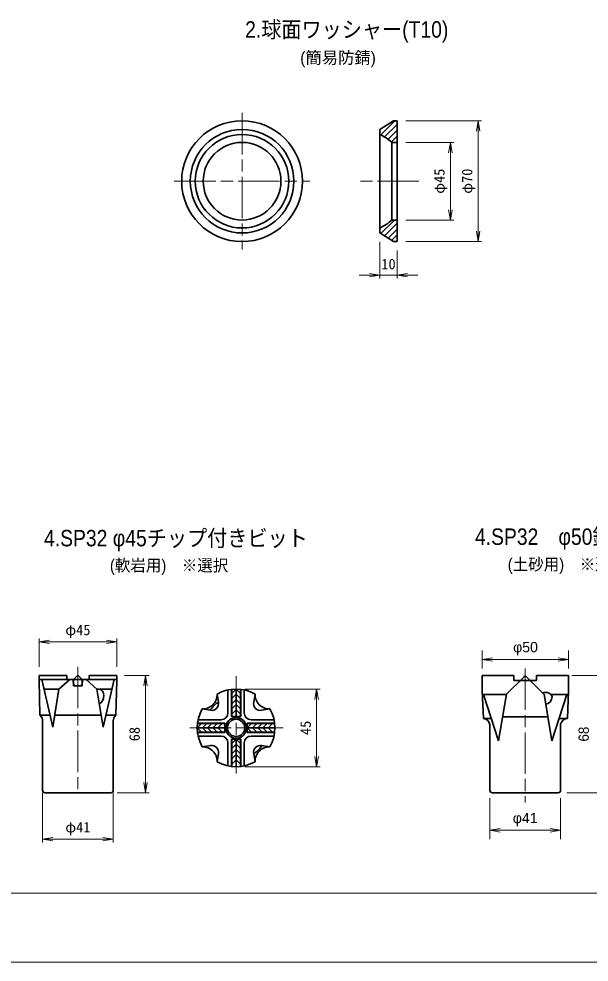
# Model space of a CAD drawing. Units: millimetres at full size, sheet at 1:2. Extents: x 1845 to 3525, y 1377 to 2565.
# Drawn here: x 2215 to 2545, y 1377 to 1924 of the extents above; entities that cross this region are included whole.
import ezdxf
from ezdxf.enums import TextEntityAlignment as Align

# ---------------------------------------------------------------- set-up
doc = ezdxf.new("R2010")
doc.units = ezdxf.units.MM
doc.header["$LTSCALE"] = 2
doc.linetypes.add('CHAIN', pattern=[18.5, 12, -1.5, 3.5, -1.5])
for name, color, linetype, lineweight in [('1外形線', 7, 'Continuous', 35), ('2細い実線', 3, 'Continuous', 20), ('4中心線', 1, 'CHAIN', 13), ('6寸法線', 4, 'Continuous', 13), ('7 枠・タイトル', 7, 'Continuous', 13)]:
    doc.layers.add(name, color=color, linetype=linetype, lineweight=lineweight)
doc.styles.add('ＭＳ ゴシック', font='')
doc.styles.add('ＭＳ Ｐゴシック', font='')
doc.styles.get('ＭＳ ゴシック').set_extended_font_data('MS Gothic')
doc.styles.get('ＭＳ Ｐゴシック').set_extended_font_data('MS PGothic')
pattern_1 = [(45, (1506.073, 1591.053), (-1.6838, 1.6838), [])]

# ---------------------------------------------------------------- blocks, each defined once
blk = doc.blocks.new('open_arrow')
at = {"color": 0, "linetype": 'Continuous', "lineweight": -2}
blk.add_lwpolyline([(7.5, 1.25), (0, 0), (7.5, -1.25)], dxfattribs=at)

msp = doc.modelspace()

# ---------------------------------------------------------------- hatches: boundary and pattern name
at = {"layer": '2細い実線'}
h = msp.add_hatch(dxfattribs=at)
h.set_pattern_fill('USER', color=256, style=0, pattern_type=2)
h.set_pattern_definition(pattern_1)
h.paths.add_polyline_path([(2424.036, 1859.469), (2424.036, 1856.581, -0.0702), (2431.036, 1851.969), (2434.036, 1851.969), (2434.036, 1864.469), (2432.036, 1864.469)])
h = msp.add_hatch(dxfattribs=at)
h.set_pattern_fill('USER', color=256, style=0, pattern_type=2)
h.set_pattern_definition(pattern_1)
h.paths.add_polyline_path([(2434.036, 1806.969), (2431.036, 1806.969, -0.0702), (2424.036, 1802.357), (2424.036, 1799.469), (2432.036, 1794.469), (2434.036, 1794.469)])

# ---------------------------------------------------------------- linework, layer by layer
at = {"layer": '1外形線'}
for p, q in [((2424.036, 1859.469), (2432.036, 1864.469)), ((2424.036, 1859.469), (2424.036, 1799.469)), ((2432.036, 1864.469), (2434.036, 1864.469)), ((2434.036, 1864.469), (2434.036, 1794.469)), ((2431.036, 1806.969), (2431.036, 1851.969)), ((2434.036, 1851.969), (2431.036, 1851.969)), ((2434.036, 1806.969), (2431.036, 1806.969)), ((2424.036, 1799.469), (2432.036, 1794.469)), ((2432.036, 1794.469), (2434.036, 1794.469)), ((2226.634, 1542.966), (2226.634, 1539.966)), ((2226.634, 1542.966), (2242.634, 1542.966)), ((2242.634, 1542.966), (2242.634, 1540.666)), ((2246.634, 1540.666), (2248.734, 1542.766)), ((2249.534, 1542.766), (2251.634, 1540.666)), ((2255.634, 1542.966), (2255.634, 1540.666)), ((2255.634, 1542.966), (2271.634, 1542.966)), ((2271.634, 1542.966), (2271.634, 1539.966)), ((2483.23, 1542.966), (2483.23, 1533.966)), ((2483.23, 1542.966), (2501.73, 1542.966)), ((2497.249, 1531.966), (2507.542, 1542.259)), ((2501.73, 1542.966), (2501.73, 1539.966)), ((2519.249, 1531.966), (2508.956, 1542.259)), ((2514.73, 1542.966), (2514.73, 1539.966)), ((2514.73, 1542.966), (2533.23, 1542.966)), ((2533.23, 1542.966), (2533.23, 1533.965)), ((2226.634, 1540.666), (2246.634, 1540.666)), ((2226.634, 1539.966), (2227.136, 1519.966)), ((2234.588, 1512.966), (2228.19, 1540.666)), ((2238.134, 1534.966), (2244.404, 1540.666)), ((2246.384, 1540.666), (2246.634, 1536.966)), ((2246.634, 1540.666), (2251.634, 1540.666)), ((2246.634, 1540.666), (2246.634, 1537.966)), ((2246.634, 1536.966), (2251.634, 1536.966)), ((2251.634, 1536.966), (2251.884, 1540.666)), ((2251.634, 1540.666), (2271.634, 1540.666)), ((2251.634, 1540.666), (2251.634, 1537.966)), ((2260.134, 1534.966), (2253.864, 1540.666)), ((2263.68, 1512.966), (2270.079, 1540.666)), ((2271.634, 1539.966), (2271.132, 1519.966)), ((2501.73, 1539.966), (2505.249, 1539.966)), ((2504.816, 1539.966), (2511.644, 1539.966)), ((2511.249, 1539.966), (2514.73, 1539.966)), ((2229.506, 1534.966), (2238.134, 1534.966)), ((2238.134, 1534.966), (2234.588, 1512.966)), ((2260.134, 1534.966), (2263.68, 1512.966)), ((2260.481, 1534.966), (2260.134, 1534.966)), ((2268.762, 1534.966), (2262.064, 1534.966)), ((2329.78, 1532.215), (2330.584, 1527.386)), ((2336.05, 1534.584), (2336.05, 1521.317)), ((2338.03, 1519.087), (2338.03, 1534.919)), ((2338.28, 1519.087), (2338.28, 1534.948)), ((2340.78, 1519.087), (2340.78, 1535.087)), ((2343.28, 1519.087), (2343.28, 1534.948)), ((2343.53, 1519.087), (2343.53, 1534.919)), ((2345.51, 1534.584), (2345.51, 1521.317)), ((2351.78, 1532.215), (2350.977, 1527.386)), ((2483.23, 1533.966), (2484.067, 1517.968)), ((2483.336, 1531.966), (2497.249, 1531.966)), ((2484.108, 1531.966), (2492.746, 1505.14)), ((2492.746, 1505.14), (2497.322, 1532.039)), ((2523.713, 1505.14), (2519.131, 1532.085)), ((2533.163, 1531.966), (2523.134, 1531.966)), ((2532.351, 1531.966), (2523.713, 1505.14)), ((2533.23, 1533.966), (2532.695, 1517.967)), ((2321.153, 1523.587), (2325.982, 1522.784)), ((2360.408, 1523.587), (2355.579, 1522.784)), ((2227.136, 1519.966), (2232.971, 1519.966)), ((2228.634, 1517.466), (2228.634, 1476.466)), ((2235.716, 1519.966), (2249.134, 1519.966)), ((2262.552, 1519.966), (2249.134, 1519.966)), ((2271.132, 1519.966), (2265.297, 1519.966)), ((2269.634, 1517.141), (2269.634, 1476.466)), ((2334.28, 1515.087), (2318.42, 1515.087)), ((2334.28, 1515.337), (2318.449, 1515.337)), ((2318.783, 1517.317), (2332.05, 1517.317)), ((2334.28, 1515.337), (2334.28, 1509.837)), ((2338.03, 1519.087), (2343.53, 1519.087)), ((2347.28, 1515.337), (2363.112, 1515.337)), ((2347.28, 1509.837), (2347.28, 1515.337)), ((2347.28, 1515.087), (2363.141, 1515.087)), ((2349.51, 1517.317), (2362.777, 1517.317)), ((2484.1, 1517.967), (2488.616, 1517.967)), ((2495.492, 1518.966), (2520.968, 1518.966)), ((2527.844, 1517.968), (2532.695, 1517.968)), ((2528.73, 1514.693), (2528.73, 1476.466)), ((2334.28, 1512.587), (2318.28, 1512.587)), ((2334.28, 1510.087), (2318.42, 1510.087)), ((2334.28, 1509.837), (2318.449, 1509.837)), ((2347.28, 1512.587), (2363.28, 1512.587)), ((2347.28, 1510.087), (2363.141, 1510.087)), ((2347.28, 1509.837), (2363.112, 1509.837)), ((2487.73, 1514.264), (2487.73, 1476.466)), ((2318.783, 1507.857), (2332.05, 1507.857)), ((2336.05, 1503.857), (2336.05, 1490.59)), ((2338.03, 1506.087), (2338.03, 1490.256)), ((2338.03, 1506.087), (2343.53, 1506.087)), ((2338.28, 1506.087), (2338.28, 1490.227)), ((2340.78, 1506.087), (2340.78, 1490.087)), ((2343.28, 1506.087), (2343.28, 1490.227)), ((2343.53, 1506.087), (2343.53, 1490.256)), ((2345.51, 1503.857), (2345.51, 1490.59)), ((2349.51, 1507.857), (2362.777, 1507.857)), ((2321.152, 1501.587), (2325.982, 1502.391)), ((2360.408, 1501.587), (2355.579, 1502.391)), ((2329.78, 1492.96), (2330.584, 1497.789)), ((2351.78, 1492.959), (2350.977, 1497.789)), ((2230.134, 1474.966), (2268.134, 1474.966)), ((2489.23, 1474.966), (2527.23, 1474.966))]:
    msp.add_line(p, q, dxfattribs=at)
for centre, radius in [((2344.248, 1829.469), 35), ((2344.248, 1829.469), 30), ((2344.248, 1829.469), 27.1), ((2344.248, 1829.469), 22.5), ((2340.78, 1512.587), 6), ((2340.78, 1512.587), 5)]:
    msp.add_circle(centre, radius, dxfattribs=at)
for centre, radius, start, end in [((2411.193, 1829.469), 30, 48.59038, 64.65267), ((2411.193, 1829.469), 30, 295.34733, 311.40962), ((2249.134, 1542.466), 0.5, 36.8713, 143.135), ((2508.249, 1541.552), 1, 44.99969, 135), ((2247.634, 1537.966), 1, 180, 270), ((2250.634, 1537.966), 1, 270, 0), ((2321.453, 1531.914), 8.332, 267.93001, 2.06999), ((2340.78, 1512.587), 22.5, 60.73243, 119.26759), ((2360.107, 1531.914), 8.332, 177.93001, 272.06999), ((2326.638, 1526.729), 4, 260.5523, 9.44791), ((2354.922, 1526.729), 4, 170.55209, 279.44791), ((2340.78, 1512.587), 22.5, 150.73241, 209.26759), ((2332.05, 1521.317), 4, 270, 0), ((2349.51, 1521.317), 4, 180, 270), ((2340.78, 1512.587), 22.5, 330.73241, 29.26759), ((2224.686, 1516.804), 4, 9.26639, 52.23945), ((2273.623, 1516.84), 4, 128.59694, 184.31247), ((2483.86, 1514.102), 3.873, 2.40625, 86.94202), ((2532.666, 1513.979), 4, 94.39257, 169.71768), ((2332.05, 1503.857), 4, 0, 90), ((2349.51, 1503.857), 4, 90, 180), ((2321.453, 1493.26), 8.332, 357.93001, 92.06999), ((2326.638, 1498.445), 4, 350.55209, 99.4477), ((2354.922, 1498.445), 4, 80.55209, 189.44791), ((2360.107, 1493.26), 8.332, 87.93001, 182.06999), ((2340.78, 1512.587), 22.5, 240.73241, 299.26757), ((2230.134, 1476.466), 1.5, 180, 270), ((2268.134, 1476.466), 1.5, 270, 0), ((2489.23, 1476.466), 1.5, 180, 270), ((2527.23, 1476.466), 1.5, 270, 0)]:
    msp.add_arc(centre, radius, start, end, dxfattribs=at)
for centre, major_axis, ratio, start_param, end_param in [((2261.273, 1531.466), (0, 3.646), 0.775841, 4.712389, 6.6883082), ((2261.273, 1531.466), (0, 4.774), 0.5925, 3.2098697, 4.712389), ((2519.788, 1530.557), (-3.985, 0), 0.650921, 3.1415927, 5.1052524), ((2328.641, 1524.726), (2.828, 2.829), 0.258667, 0.5972124, 2.5443844), ((2519.788, 1530.557), (-0.483, 4.195), 0.943128, 3.082681, 4.6042421), ((2352.919, 1500.448), (2.828, 2.828), 0.258667, 3.7388009, 5.6859729)]:
    msp.add_ellipse(centre, major_axis=major_axis, ratio=ratio, start_param=start_param, end_param=end_param, dxfattribs=at)
at = {"layer": '2細い実線'}
for p, q in [((2338.28, 1532.588), (2340.78, 1535.087)), ((2338.28, 1529.588), (2340.78, 1532.087)), ((2343.28, 1532.587), (2340.78, 1535.087)), ((2343.28, 1529.587), (2340.78, 1532.087)), ((2338.28, 1526.588), (2340.78, 1529.088)), ((2338.28, 1523.588), (2340.78, 1526.088)), ((2343.28, 1526.587), (2340.78, 1529.087)), ((2343.28, 1523.587), (2340.78, 1526.087)), ((2338.28, 1520.588), (2340.78, 1523.088)), ((2343.28, 1520.587), (2340.78, 1523.087)), ((2320.78, 1515.087), (2318.28, 1512.587)), ((2323.78, 1515.087), (2321.28, 1512.588)), ((2326.78, 1515.087), (2324.28, 1512.588)), ((2329.78, 1515.087), (2327.28, 1512.588)), ((2332.78, 1515.087), (2330.28, 1512.588)), ((2349.78, 1515.087), (2347.28, 1512.587)), ((2352.78, 1515.087), (2350.28, 1512.587)), ((2355.78, 1515.087), (2353.28, 1512.587)), ((2358.78, 1515.087), (2356.28, 1512.587)), ((2361.78, 1515.087), (2359.28, 1512.587)), ((2320.78, 1510.087), (2318.28, 1512.587)), ((2323.78, 1510.087), (2321.28, 1512.587)), ((2326.78, 1510.087), (2324.28, 1512.587)), ((2329.78, 1510.087), (2327.28, 1512.587)), ((2332.78, 1510.087), (2330.28, 1512.587)), ((2349.78, 1510.087), (2347.28, 1512.587)), ((2352.78, 1510.087), (2350.28, 1512.587)), ((2355.78, 1510.087), (2353.28, 1512.587)), ((2358.78, 1510.087), (2356.28, 1512.587)), ((2361.78, 1510.087), (2359.28, 1512.587)), ((2338.28, 1503.588), (2340.78, 1506.088)), ((2343.28, 1503.587), (2340.78, 1506.087)), ((2338.28, 1500.588), (2340.78, 1503.087)), ((2338.28, 1497.588), (2340.78, 1500.088)), ((2343.28, 1500.587), (2340.78, 1503.087)), ((2343.28, 1497.587), (2340.78, 1500.087)), ((2338.28, 1494.588), (2340.78, 1497.087)), ((2338.28, 1491.588), (2340.78, 1494.087)), ((2343.28, 1494.587), (2340.78, 1497.087)), ((2343.28, 1491.587), (2340.78, 1494.087))]:
    msp.add_line(p, q, dxfattribs=at)
at = {"layer": '4中心線'}
for p, q in [((2344.248, 1869.014), (2344.248, 1789.924)), ((2304.989, 1829.469), (2383.507, 1829.469)), ((2446.694, 1829.469), (2412.824, 1829.469)), ((2249.134, 1547.985), (2249.134, 1474.174)), ((2340.78, 1542.543), (2340.78, 1486.096)), ((2508.23, 1546.985), (2508.23, 1469.419)), ((2313.919, 1512.587), (2368.131, 1512.587))]:
    msp.add_line(p, q, dxfattribs=at)
at = {"layer": '6寸法線'}
for p, q in [((2439.178, 1864.469), (2482.963, 1864.469)), ((2480.963, 1864.469), (2480.963, 1794.469)), ((2439.116, 1851.969), (2466.892, 1851.969)), ((2464.892, 1851.969), (2464.892, 1806.969)), ((2439.116, 1806.969), (2466.892, 1806.969)), ((2424.036, 1794.389), (2424.036, 1773.06)), ((2439.178, 1794.469), (2482.963, 1794.469)), ((2434.036, 1789.389), (2434.036, 1773.06)), ((2412.036, 1775.06), (2446.036, 1775.06)), ((2226.634, 1548.046), (2226.634, 1564.437)), ((2271.634, 1548.046), (2271.634, 1564.437)), ((2226.634, 1562.437), (2271.634, 1562.437)), ((2483.23, 1547.046), (2483.23, 1557.358)), ((2533.27, 1547.046), (2533.27, 1557.358)), ((2483.23, 1552.278), (2533.27, 1552.278)), ((2276.147, 1542.966), (2290.335, 1542.966)), ((2288.335, 1542.966), (2288.335, 1474.966)), ((2535.243, 1542.966), (2553.385, 1542.966)), ((2345.86, 1535.087), (2389.429, 1535.087)), ((2387.429, 1535.087), (2387.429, 1490.087)), ((2345.86, 1490.087), (2389.429, 1490.087)), ((2228.634, 1474.849), (2228.634, 1446.113)), ((2269.634, 1474.849), (2269.634, 1446.113)), ((2271.964, 1474.966), (2290.335, 1474.966)), ((2487.73, 1471.84), (2487.73, 1448.138)), ((2528.73, 1471.84), (2528.73, 1448.138)), ((2532.31, 1474.966), (2553.385, 1474.966)), ((2487.73, 1453.218), (2528.73, 1453.218)), ((2228.634, 1448.113), (2269.634, 1448.113))]:
    msp.add_line(p, q, dxfattribs=at)
at = {"layer": '7 枠・タイトル'}
for p, q in [((1885.001, 1416.798), (3485.001, 1416.798)), ((1845.001, 1376.798), (3525.001, 1376.798))]:
    msp.add_line(p, q, dxfattribs=at)

# ---------------------------------------------------------------- block references
at = {"layer": '6寸法線', "xscale": 0.8, "yscale": 0.8}
for p, rotation in [((2480.963, 1864.469), 270), ((2464.892, 1851.969), 270), ((2464.892, 1806.969), 90), ((2480.963, 1794.469), 90), ((2424.036, 1775.06), 180), ((2271.634, 1562.437), 180), ((2533.27, 1552.278), 180), ((2288.335, 1542.966), 270), ((2387.429, 1535.087), 270), ((2387.429, 1490.087), 90), ((2288.335, 1474.966), 90), ((2269.634, 1448.113), 180), ((2528.73, 1453.218), 180)]:
    msp.add_blockref('open_arrow', p, dxfattribs=dict(at, rotation=rotation))
for p in [(2434.036, 1775.06), (2226.634, 1562.437), (2483.23, 1552.278), (2228.634, 1448.113), (2487.73, 1453.218)]:
    msp.add_blockref('open_arrow', p, dxfattribs=at)

# ---------------------------------------------------------------- texts
at = {"layer": '6寸法線'}
for s, height, style, p in [('φ45', 6.076, 'ＭＳ ゴシック', (2458.492, 1829.469)), ('φ70', 6.076, 'ＭＳ ゴシック', (2474.563, 1829.469)), ('45', 6.076, 'ＭＳ ゴシック', (2381.029, 1512.587)), ('68', 6.076, 'ＭＳ ゴシック', (2281.935, 1508.966)), ('68', 5.938, 'ＭＳ Ｐゴシック', (2542.105, 1508.966))]:
    msp.add_text(s, height=height, rotation=90, dxfattribs=dict(at, style=style)).set_placement(p, align=Align.MIDDLE_CENTER)
at = {"layer": '6寸法線', "style": 'ＭＳ ゴシック'}
for s, p in [('10', (2429.036, 1781.46)), ('φ45', (2249.134, 1569.357)), ('φ41', (2249.134, 1455.032))]:
    msp.add_text(s, height=6.076, dxfattribs=at).set_placement(p, align=Align.MIDDLE_CENTER)
at = {"layer": '6寸法線', "style": 'ＭＳ Ｐゴシック', "width": 1.05}
for s, p in [('φ50', (2508.416, 1559.382)), ('φ41', (2508.23, 1460.321))]:
    msp.add_text(s, height=5.938, dxfattribs=at).set_placement(p, align=Align.MIDDLE_CENTER)
at = {"layer": '7 枠・タイトル', "style": 'ＭＳ Ｐゴシック', "width": 0.9}
msp.add_text('2.球面ワッシャー(T10)', height=9.501, dxfattribs=at).set_placement((2463.707, 1917.422), align=Align.MIDDLE_RIGHT)
at = {"layer": '7 枠・タイトル', "style": 'ＭＳ Ｐゴシック'}
msp.add_text('(簡易防錆)', height=6.928, dxfattribs=at).set_placement((2399.81, 1901.075), align=Align.MIDDLE_CENTER)
for s, height, width, p in [('4.SP32\u3000φ50鉄ビット', 9.501, 0.9, (2536.478, 1623.426)), ('4.SP32 φ45チップ付きビット', 9.501, 0.9, (2305.93, 1622.575)), ('(軟岩用)\u3000※選択', 6.928, 0.95, (2301.965, 1606.816)), ('(土砂用)\u3000※選択', 6.928, 0.95, (2532.419, 1607.41))]:
    msp.add_text(s, height=height, dxfattribs=dict(at, width=width)).set_placement(p, align=Align.MIDDLE_CENTER)

doc.saveas('drawing.dxf')
